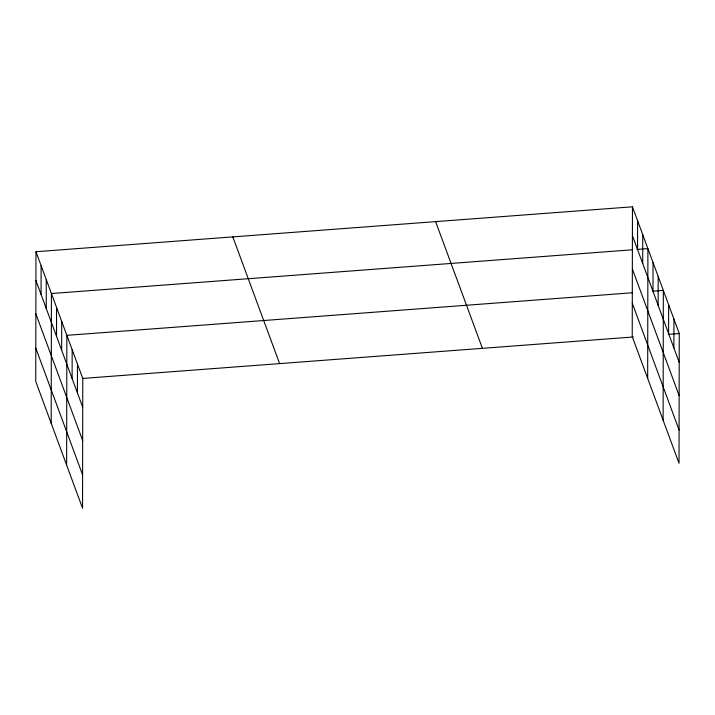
<?xml version="1.0" encoding="UTF-8"?>
<svg xmlns="http://www.w3.org/2000/svg" width="715" height="715" viewBox="0 0 715 715"><rect width="100%" height="100%" fill="white"/><g stroke="black" fill="none" stroke-linecap="round" stroke-linejoin="round"><path stroke-width="1.07" d="M35.973 251.716L35.75 381.479L82.547 508.195L82.77 378.432L35.973 251.716L632.453 206.805L679.25 333.521L679.027 463.284L632.23 336.568L632.453 206.805M41.077 294.473L41.121 265.658M46.225 308.406L46.269 279.592M51.194 423.298L51.417 293.534L632.587 249.776M56.512 336.282L56.565 307.468M61.66 350.225L61.713 321.41M66.638 465.108L66.861 335.344L632.721 292.739M72.117 378.521L72.161 349.707M77.417 392.875L77.47 364.069M637.557 249.562L637.601 220.747M642.705 263.495L642.749 234.681M647.674 378.387L647.897 248.623L636.967 249.446M652.992 291.371L653.045 262.557M658.14 305.305L658.193 276.499M663.118 420.197L663.341 290.433L652.402 291.255M668.597 333.61L668.641 304.796M673.896 347.964L673.95 319.158M82.77 378.432L633.32 336.971M668.311 334.343L679.25 333.521M632.409 235.619L679.196 362.326M632.346 268.938L679.143 395.645M632.292 303.258L679.08 429.965M435.614 221.632L482.411 348.339M232.813 236.897L279.61 363.604M35.929 280.53L82.717 407.237M35.866 313.849L82.663 440.556M35.813 348.169L82.6 474.876"/></g></svg>
